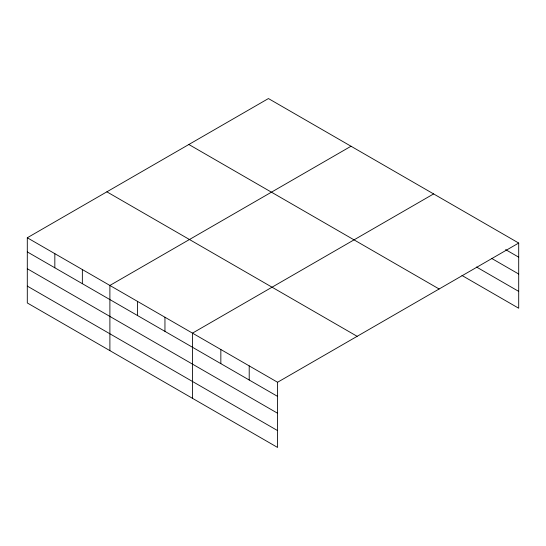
<?xml version="1.0" encoding="UTF-8"?>
<svg xmlns="http://www.w3.org/2000/svg" width="546" height="546" viewBox="0 0 546 546"><rect width="100%" height="100%" fill="white"/><g stroke="black" fill="none" stroke-linecap="round" stroke-linejoin="round"><path stroke-width="0.82" d="M461.971 275.477L518.7 308.231L518.7 243.045L268.427 98.553L27.3 237.769L27.3 302.955L277.573 447.447L277.573 382.261L27.3 237.769M351.017 146.239L109.889 285.449L109.889 350.634M433.606 193.919L192.479 333.135L192.479 398.321M277.573 382.261L518.7 243.045M505.61 249.618L518.7 257.173M491.789 258.49L518.7 274.024M476.515 267.028L518.7 291.387M188.855 144.492L439.127 288.991M106.873 191.83L357.145 336.322M27.3 251.897L277.573 396.389M27.3 268.741L277.573 413.24M27.3 286.104L277.573 430.596M249.208 365.888L249.208 380.009M220.843 349.508L220.843 363.636M164.953 317.24L164.953 331.367M137.421 301.344L137.421 315.472M82.357 269.553L82.357 283.681M54.832 253.665L54.832 267.786"/></g></svg>
